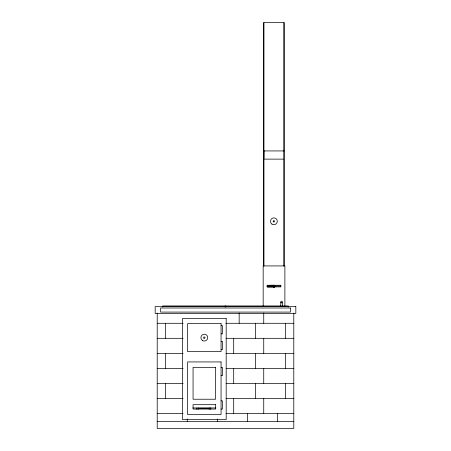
<?xml version="1.0" encoding="UTF-8"?>
<svg xmlns="http://www.w3.org/2000/svg" width="451" height="451" viewBox="0 0 451 451"><rect width="100%" height="100%" fill="white"/><g stroke="black" fill="none" stroke-linecap="round" stroke-linejoin="round"><path stroke-width="0.68" d="M263.762 150.933L284.085 150.933M263.858 159.124L263.953 150.933M264.574 159.124L283.318 159.124M267.195 285.359L273.205 285.252M267.195 286.069L280.849 286.069M267.195 286.284L274.839 286.284M267.195 286.481L274.839 286.481M267.195 286.65L274.839 286.65M267.195 286.78L274.839 286.78M267.195 286.892L280.849 286.892L280.849 285.252L267.195 285.28L267.195 286.892L274.839 286.864L274.839 286.069M157.213 323.288L183.162 323.288M225.85 323.288L293.787 323.288M221.063 325.678L222.428 325.678L222.428 333.87L221.063 333.87M157.213 338.312L183.162 338.312M226.182 338.312L293.787 338.312M221.063 341.384L222.428 341.384L222.428 349.576L221.063 349.576M157.213 353.336L183.162 353.336M226.182 353.336L293.787 353.336M221.063 367.441L222.428 367.441L222.428 375.638L221.063 375.638M157.213 368.36L183.162 368.36M226.182 368.36L293.787 368.36M157.213 383.378L183.162 383.378M226.182 383.378L293.787 383.378M157.213 398.402L183.162 398.402M226.182 398.402L293.787 398.402M221.041 400.86L222.405 400.86L222.405 409.057L221.041 409.057M192.836 407.963L215.95 407.963M198.502 408.24L210.983 408.24M157.213 413.426L183.067 413.426M226.182 413.426L293.787 413.426M157.213 421.623L293.787 421.623M274.247 285.212L274.028 285.184A0.885 0.879 -90 0 0 273.796 285.212M293.787 313.045L293.787 428.45L157.213 428.45L157.213 313.045M288.369 307.035L288.369 305.941L162.676 305.941L162.676 307.035M285.59 323.288L285.59 338.312M285.59 353.336L285.59 368.36M285.59 383.378L285.59 398.402M284.885 305.964L284.885 265.927L263.17 265.927L263.17 305.964M284.085 265.983L284.085 22.55L263.762 22.55L263.762 265.983M283.995 22.55L283.995 265.983M282.382 306.218L282.382 302.801L280.753 302.801L280.753 306.218M277.399 413.426L277.399 421.623M263.858 22.55L263.858 265.983M263.739 313.045L263.739 323.288M263.739 338.312L263.739 353.336M263.739 368.36L263.739 383.378M263.739 398.402L263.739 413.426M255.548 323.288L255.548 338.312M255.548 353.336L255.548 368.36M255.548 383.378L255.548 398.402M247.351 413.426L247.351 421.623M239.16 313.045L239.16 323.288M233.697 338.312L233.697 353.336M233.697 368.36L233.697 383.378M233.697 398.402L233.697 413.426M225.912 305.941L225.912 307.035M225.134 305.941L225.134 307.035M217.303 418.889L217.303 421.623M210.521 407.963L210.521 409.328M209.157 407.963L209.157 409.328M198.231 407.963L198.231 409.328M196.861 407.963L196.861 409.328M187.261 418.889L187.261 421.623M165.41 323.288L165.41 338.312M165.41 353.336L165.41 368.36M165.41 383.378L165.41 398.402M274.642 286.701A0.885 0.879 -90 0 1 274.247 286.926L274.028 286.96A0.885 0.879 -90 0 1 273.402 286.701A0.817 0.817 0 0 0 274.603 286.65A0.817 0.812 -90 0 1 273.458 286.65M295.833 306.624L155.167 306.624L155.167 313.456L295.833 313.456L295.833 306.624M290.371 307.994L160.629 307.994L160.629 312.086L290.371 312.086L290.371 307.994M226.182 318.507L182.48 318.507L182.48 419.571L226.182 419.571L226.182 318.507M221.063 323.626L187.599 323.626L187.599 351.628L221.063 351.628L221.063 323.626M221.063 361.939L187.599 361.939L187.599 414.52L221.063 414.52L221.063 361.939M215.601 367.402L193.062 367.402L193.062 399.225L215.601 399.225L215.601 367.402M215.601 404.688L193.062 404.688L193.062 409.057L215.601 409.057L215.601 404.688M280.99 302.559L280.86 302.39A0.817 0.817 0 0 1 281.497 301.167A0.817 0.817 0 0 1 282.337 302.26A0.817 0.817 0 0 1 280.99 302.559M273.492 221.858A0.682 0.682 0 0 0 274.563 221.356A0.682 0.682 0 0 0 273.599 220.68A0.682 0.682 0 0 0 273.492 221.858M271.925 224.091A3.416 3.416 0 0 0 277.286 221.599A3.416 3.416 0 0 0 272.449 218.199A3.416 3.416 0 0 0 271.925 224.091M203.937 338.188A0.682 0.682 0 0 0 205.013 337.686A0.682 0.682 0 0 0 204.044 337.01A0.682 0.682 0 0 0 203.937 338.188M202.369 340.42A3.416 3.416 0 0 0 207.731 337.929A3.416 3.416 0 0 0 202.894 334.529A3.416 3.416 0 0 0 202.369 340.42"/></g></svg>
